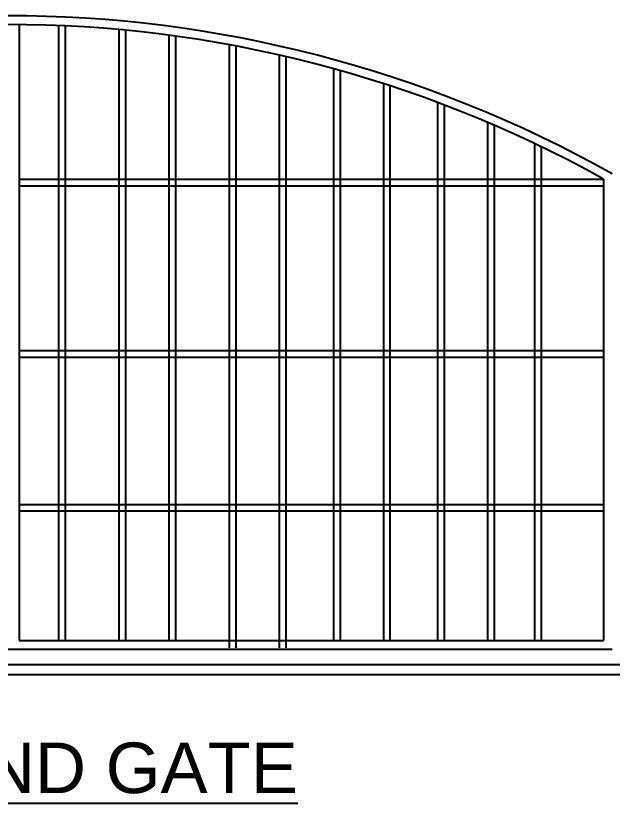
# Model space of a CAD drawing. Header units: metres. Extents: x 7608 to 7792, y -2400 to -2275.
# Drawn here: x 7686.743 to 7689.576, y -2290.982 to -2287.245 of the extents above; entities that cross this region are included whole.
import ezdxf

# ---------------------------------------------------------------- set-up
doc = ezdxf.new("R2010")
doc.units = ezdxf.units.M
doc.header["$MEASUREMENT"] = 0
doc.styles.get("Standard").update_dxf_attribs({"font": 'arial.ttf'})

msp = doc.modelspace()

# ---------------------------------------------------------------- linework, layer by layer
at = {"lineweight": 25, "ltscale": 72}
for p, q in [((7686.7592, -2287.28659), (7686.7592, -2290.20918)), ((7686.94682, -2287.29167), (7686.94682, -2290.20918)), ((7686.97815, -2287.29307), (7686.97815, -2290.20918)), ((7687.23281, -2287.31067), (7687.23281, -2290.20918)), ((7687.26413, -2287.31361), (7687.26413, -2290.20918)), ((7687.46996, -2287.33719), (7687.46996, -2290.20918)), ((7687.50129, -2287.34143), (7687.50129, -2290.20918)), ((7687.75711, -2287.38257), (7687.75711, -2290.24375)), ((7687.78843, -2287.38842), (7687.78843, -2290.24375)), ((7687.99426, -2287.43125), (7687.99426, -2290.24375)), ((7688.02559, -2287.43845), (7688.02559, -2290.24375)), ((7688.25155, -2287.49584), (7688.25155, -2290.20918)), ((7688.28287, -2287.50456), (7688.28287, -2290.20918)), ((7688.4887, -2287.56659), (7688.4887, -2290.20918)), ((7688.52003, -2287.57677), (7688.52003, -2290.20918)), ((7688.7456, -2287.65588), (7688.7456, -2290.20918)), ((7688.77693, -2287.66769), (7688.77693, -2290.20918)), ((7688.98276, -2287.75052), (7688.98276, -2290.20918)), ((7689.01408, -2287.76393), (7689.01408, -2290.20918)), ((7689.20597, -2287.85089), (7689.20597, -2290.20918)), ((7689.2373, -2287.86589), (7689.2373, -2290.20918)), ((7689.53376, -2288.02198), (7686.7592, -2288.02198)), ((7689.53376, -2288.01954), (7689.53376, -2290.20918)), ((7689.53376, -2288.05351), (7686.7592, -2288.05351)), ((7689.53376, -2288.83482), (7686.7592, -2288.83482)), ((7689.53376, -2288.86634), (7686.7592, -2288.86634)), ((7689.53376, -2289.56504), (7686.7592, -2289.56504)), ((7689.53376, -2289.59656), (7686.7592, -2289.59656)), ((7686.7592, -2290.20918), (7689.53376, -2290.20918)), ((7683.83151, -2290.25095), (7689.57552, -2290.25095)), ((7683.71926, -2290.32296), (7689.68778, -2290.32296)), ((7681.78565, -2290.37139), (7691.62139, -2290.37139))]:
    msp.add_line(p, q, dxfattribs=at)
for radius, start, end in [(5.87267, 60.722059, 119.277941), (5.8309, 60.962182, 119.037818)]:
    msp.add_arc((7686.70352, -2293.1175), radius, start, end, dxfattribs=at)

# ---------------------------------------------------------------- texts
at = {"color": 3}
msp.add_text('%%UCOMPOUND GATE', height=0.24, dxfattribs=at).set_placement((7685.08421, -2290.93392))

doc.saveas('drawing.dxf')
